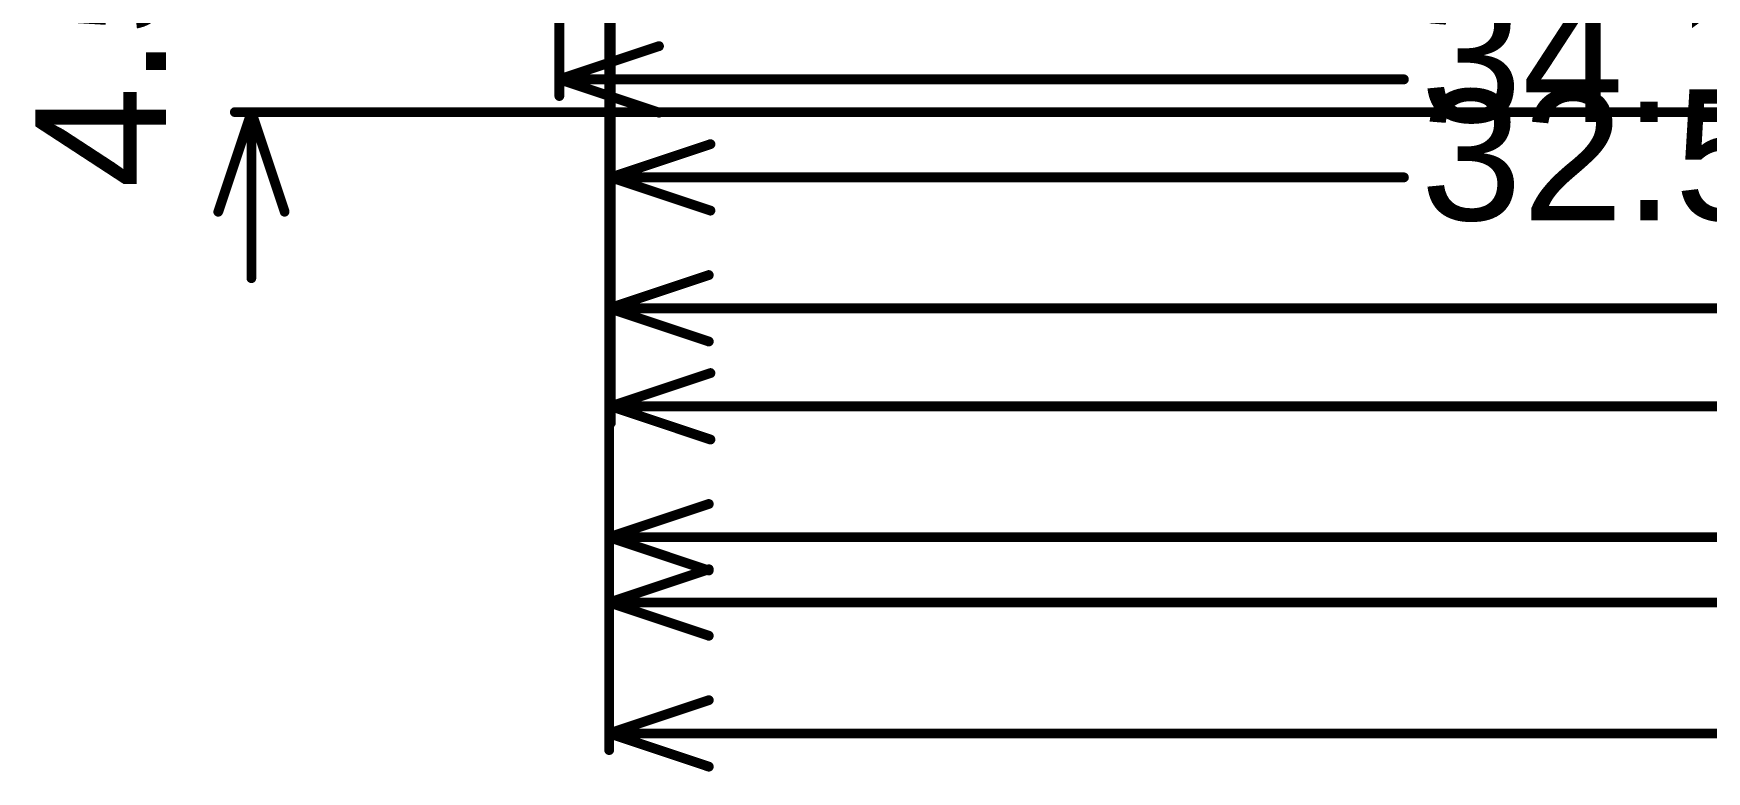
# Model space of a CAD drawing. Header units: inches. Extents: x -1.3 to 11.9, y -6.8 to 4.2.
# Drawn here: x -0.348 to 0.66, y -0.574 to -0.13 of the extents above; entities that cross this region are included whole.
import ezdxf

# ---------------------------------------------------------------- set-up
doc = ezdxf.new("R2010")
doc.units = ezdxf.units.IN
doc.header["$MEASUREMENT"] = 0
doc.layers.add('FAB_DWG_INFO', color=1, linetype='Continuous')
doc.styles.add('Arial', font='', dxfattribs={"height": 0.2})
doc.styles.get('Arial').set_extended_font_data('Arial')

msp = doc.modelspace()

# ---------------------------------------------------------------- linework, layer by layer
at = {"layer": 'FAB_DWG_INFO'}
for points in [[(-0.001, -0.4824, 0.00591, 0.00591, 0), (-0.001, 0.1575, 0.00591, 0.00591, 0)], [(-0.001, -0.4431, 0.00591, 0.00591, 0), (-0.001, 0.1181, 0.00591, 0.00591, 0)], [(-0.001, -0.5612, 0.00591, 0.00591, 0), (-0.001, 0.0787, 0.00591, 0.00591, 0)], [(-0.001, -0.3053, 0.00591, 0.00591, 0), (-0.001, 0.0787, 0.00591, 0.00591, 0)], [(-0.031, -0.1675, 0.00591, 0.00591, 0), (-0.031, -0.01, 0.00591, 0.00591, 0)], [(0, -0.3643, 0.00591, 0.00591, 0), (0, -0.0105, 0.00591, 0.00591, 0)], [(0, -0.2265, 0.00591, 0.00591, 0), (0, -0.0105, 0.00591, 0.00591, 0)], [(-0.031, -0.1575, 0.00591, 0.00591, 0), (0.029, -0.1375, 0.00591, 0.00591, 0)], [(-0.031, -0.1575, 0.00591, 0.00591, 0), (0.029, -0.1775, 0.00591, 0.00591, 0)], [(-0.031, -0.1575, 0.00591, 0.00591, 0), (0.4778, -0.1575, 0.00591, 0.00591, 0)], [(-0.2365, -0.2372, 0.00591, 0.00591, 0), (-0.2165, -0.1772, 0.00591, 0.00591, 0)], [(-0.2265, -0.1772, 0.00591, 0.00591, 0), (1.7808, -0.1772, 0.00591, 0.00591, 0)], [(-0.2165, -0.1772, 0.00591, 0.00591, 0), (-0.1965, -0.2372, 0.00591, 0.00591, 0)], [(-0.2165, -0.2772, 0.00591, 0.00591, 0), (-0.2165, -0.1772, 0.00591, 0.00591, 0)], [(0, -0.2165, 0.00591, 0.00591, 0), (0.06, -0.1965, 0.00591, 0.00591, 0)], [(0, -0.2165, 0.00591, 0.00591, 0), (0.06, -0.2365, 0.00591, 0.00591, 0)], [(0, -0.2165, 0.00591, 0.00591, 0), (0.4778, -0.2165, 0.00591, 0.00591, 0)], [(-0.001, -0.2953, 0.00591, 0.00591, 0), (0.059, -0.2753, 0.00591, 0.00591, 0)], [(-0.001, -0.2953, 0.00591, 0.00591, 0), (0.059, -0.3153, 0.00591, 0.00591, 0)], [(-0.001, -0.2953, 0.00591, 0.00591, 0), (0.7211, -0.2953, 0.00591, 0.00591, 0)], [(0, -0.3543, 0.00591, 0.00591, 0), (0.06, -0.3343, 0.00591, 0.00591, 0)], [(0, -0.3543, 0.00591, 0.00591, 0), (0.06, -0.3743, 0.00591, 0.00591, 0)], [(0, -0.3543, 0.00591, 0.00591, 0), (0.944, -0.3543, 0.00591, 0.00591, 0)], [(-0.001, -0.4331, 0.00591, 0.00591, 0), (0.059, -0.4131, 0.00591, 0.00591, 0)], [(-0.001, -0.4331, 0.00591, 0.00591, 0), (0.059, -0.4531, 0.00591, 0.00591, 0)], [(-0.001, -0.4331, 0.00591, 0.00591, 0), (1.7322, -0.4331, 0.00591, 0.00591, 0)], [(-0.001, -0.4724, 0.00591, 0.00591, 0), (0.059, -0.4524, 0.00591, 0.00591, 0)], [(-0.001, -0.4724, 0.00591, 0.00591, 0), (0.059, -0.4924, 0.00591, 0.00591, 0)], [(-0.001, -0.4724, 0.00591, 0.00591, 0), (1.7322, -0.4724, 0.00591, 0.00591, 0)], [(-0.001, -0.5512, 0.00591, 0.00591, 0), (0.059, -0.5312, 0.00591, 0.00591, 0)], [(-0.001, -0.5512, 0.00591, 0.00591, 0), (0.059, -0.5712, 0.00591, 0.00591, 0)], [(-0.001, -0.5512, 0.00591, 0.00591, 0), (1.8029, -0.5512, 0.00591, 0.00591, 0)]]:
    msp.add_lwpolyline(points, format="xyseb", dxfattribs=at)
for points in [[(0.0275, -0.1375, 0.00295, 0.00295, 1), (0.0305, -0.1375, 0.00295, 0.00295, 1)], [(-0.0325, -0.1575, 0.00295, 0.00295, 1), (-0.0295, -0.1575, 0.00295, 0.00295, 1)], [(-0.0325, -0.1575, 0.00295, 0.00295, 1), (-0.0295, -0.1575, 0.00295, 0.00295, 1)], [(-0.0325, -0.1575, 0.00295, 0.00295, 1), (-0.0295, -0.1575, 0.00295, 0.00295, 1)], [(0.4763, -0.1575, 0.00295, 0.00295, 1), (0.4793, -0.1575, 0.00295, 0.00295, 1)], [(-0.0325, -0.1675, 0.00295, 0.00295, 1), (-0.0295, -0.1675, 0.00295, 0.00295, 1)], [(-0.228, -0.1772, 0.00295, 0.00295, 1), (-0.2251, -0.1772, 0.00295, 0.00295, 1)], [(-0.218, -0.1772, 0.00295, 0.00295, 1), (-0.2151, -0.1772, 0.00295, 0.00295, 1)], [(-0.218, -0.1772, 0.00295, 0.00295, 1), (-0.2151, -0.1772, 0.00295, 0.00295, 1)], [(-0.218, -0.1772, 0.00295, 0.00295, 1), (-0.2151, -0.1772, 0.00295, 0.00295, 1)], [(0.0275, -0.1775, 0.00295, 0.00295, 1), (0.0305, -0.1775, 0.00295, 0.00295, 1)], [(0.0585, -0.1965, 0.00295, 0.00295, 1), (0.0615, -0.1965, 0.00295, 0.00295, 1)], [(-0.0015, -0.2165, 0.00295, 0.00295, 1), (0.0015, -0.2165, 0.00295, 0.00295, 1)], [(-0.0015, -0.2165, 0.00295, 0.00295, 1), (0.0015, -0.2165, 0.00295, 0.00295, 1)], [(-0.0015, -0.2165, 0.00295, 0.00295, 1), (0.0015, -0.2165, 0.00295, 0.00295, 1)], [(0.4763, -0.2165, 0.00295, 0.00295, 1), (0.4793, -0.2165, 0.00295, 0.00295, 1)], [(-0.0015, -0.2265, 0.00295, 0.00295, 1), (0.0015, -0.2265, 0.00295, 0.00295, 1)], [(-0.238, -0.2372, 0.00295, 0.00295, 1), (-0.2351, -0.2372, 0.00295, 0.00295, 1)], [(-0.198, -0.2372, 0.00295, 0.00295, 1), (-0.1951, -0.2372, 0.00295, 0.00295, 1)], [(0.0585, -0.2365, 0.00295, 0.00295, 1), (0.0615, -0.2365, 0.00295, 0.00295, 1)], [(-0.218, -0.2772, 0.00295, 0.00295, 1), (-0.2151, -0.2772, 0.00295, 0.00295, 1)], [(0.0575, -0.2753, 0.00295, 0.00295, 1), (0.0605, -0.2753, 0.00295, 0.00295, 1)], [(-0.0025, -0.2953, 0.00295, 0.00295, 1), (0.0005, -0.2953, 0.00295, 0.00295, 1)], [(-0.0025, -0.2953, 0.00295, 0.00295, 1), (0.0005, -0.2953, 0.00295, 0.00295, 1)], [(-0.0025, -0.2953, 0.00295, 0.00295, 1), (0.0005, -0.2953, 0.00295, 0.00295, 1)], [(-0.0025, -0.3053, 0.00295, 0.00295, 1), (0.0005, -0.3053, 0.00295, 0.00295, 1)], [(0.0575, -0.3153, 0.00295, 0.00295, 1), (0.0605, -0.3153, 0.00295, 0.00295, 1)], [(0.0585, -0.3343, 0.00295, 0.00295, 1), (0.0615, -0.3343, 0.00295, 0.00295, 1)], [(-0.0015, -0.3543, 0.00295, 0.00295, 1), (0.0015, -0.3543, 0.00295, 0.00295, 1)], [(-0.0015, -0.3543, 0.00295, 0.00295, 1), (0.0015, -0.3543, 0.00295, 0.00295, 1)], [(-0.0015, -0.3543, 0.00295, 0.00295, 1), (0.0015, -0.3543, 0.00295, 0.00295, 1)], [(-0.0015, -0.3643, 0.00295, 0.00295, 1), (0.0015, -0.3643, 0.00295, 0.00295, 1)], [(0.0585, -0.3743, 0.00295, 0.00295, 1), (0.0615, -0.3743, 0.00295, 0.00295, 1)], [(0.0575, -0.4131, 0.00295, 0.00295, 1), (0.0605, -0.4131, 0.00295, 0.00295, 1)], [(-0.0025, -0.4331, 0.00295, 0.00295, 1), (0.0005, -0.4331, 0.00295, 0.00295, 1)], [(-0.0025, -0.4331, 0.00295, 0.00295, 1), (0.0005, -0.4331, 0.00295, 0.00295, 1)], [(-0.0025, -0.4331, 0.00295, 0.00295, 1), (0.0005, -0.4331, 0.00295, 0.00295, 1)], [(-0.0025, -0.4431, 0.00295, 0.00295, 1), (0.0005, -0.4431, 0.00295, 0.00295, 1)], [(0.0575, -0.4524, 0.00295, 0.00295, 1), (0.0605, -0.4524, 0.00295, 0.00295, 1)], [(0.0575, -0.4531, 0.00295, 0.00295, 1), (0.0605, -0.4531, 0.00295, 0.00295, 1)], [(-0.0025, -0.4724, 0.00295, 0.00295, 1), (0.0005, -0.4724, 0.00295, 0.00295, 1)], [(-0.0025, -0.4724, 0.00295, 0.00295, 1), (0.0005, -0.4724, 0.00295, 0.00295, 1)], [(-0.0025, -0.4724, 0.00295, 0.00295, 1), (0.0005, -0.4724, 0.00295, 0.00295, 1)], [(-0.0025, -0.4824, 0.00295, 0.00295, 1), (0.0005, -0.4824, 0.00295, 0.00295, 1)], [(0.0575, -0.4924, 0.00295, 0.00295, 1), (0.0605, -0.4924, 0.00295, 0.00295, 1)], [(0.0575, -0.5312, 0.00295, 0.00295, 1), (0.0605, -0.5312, 0.00295, 0.00295, 1)], [(-0.0025, -0.5512, 0.00295, 0.00295, 1), (0.0005, -0.5512, 0.00295, 0.00295, 1)], [(-0.0025, -0.5512, 0.00295, 0.00295, 1), (0.0005, -0.5512, 0.00295, 0.00295, 1)], [(-0.0025, -0.5512, 0.00295, 0.00295, 1), (0.0005, -0.5512, 0.00295, 0.00295, 1)], [(-0.0025, -0.5612, 0.00295, 0.00295, 1), (0.0005, -0.5612, 0.00295, 0.00295, 1)], [(0.0575, -0.5712, 0.00295, 0.00295, 1), (0.0605, -0.5712, 0.00295, 0.00295, 1)]]:
    msp.add_lwpolyline(points, format="xyseb", close=True, dxfattribs=at)

# ---------------------------------------------------------------- texts
at = {"layer": 'FAB_DWG_INFO', "style": 'Arial'}
msp.add_text('4.50mm', height=0.07874, rotation=90, dxfattribs=at).set_placement((-0.2679, -0.223))
for s, p in [('34.13mm', (0.4878, -0.1832)), ('32.55mm', (0.4878, -0.2423))]:
    msp.add_text(s, height=0.07874, dxfattribs=at).set_placement(p)

doc.saveas('drawing.dxf')
